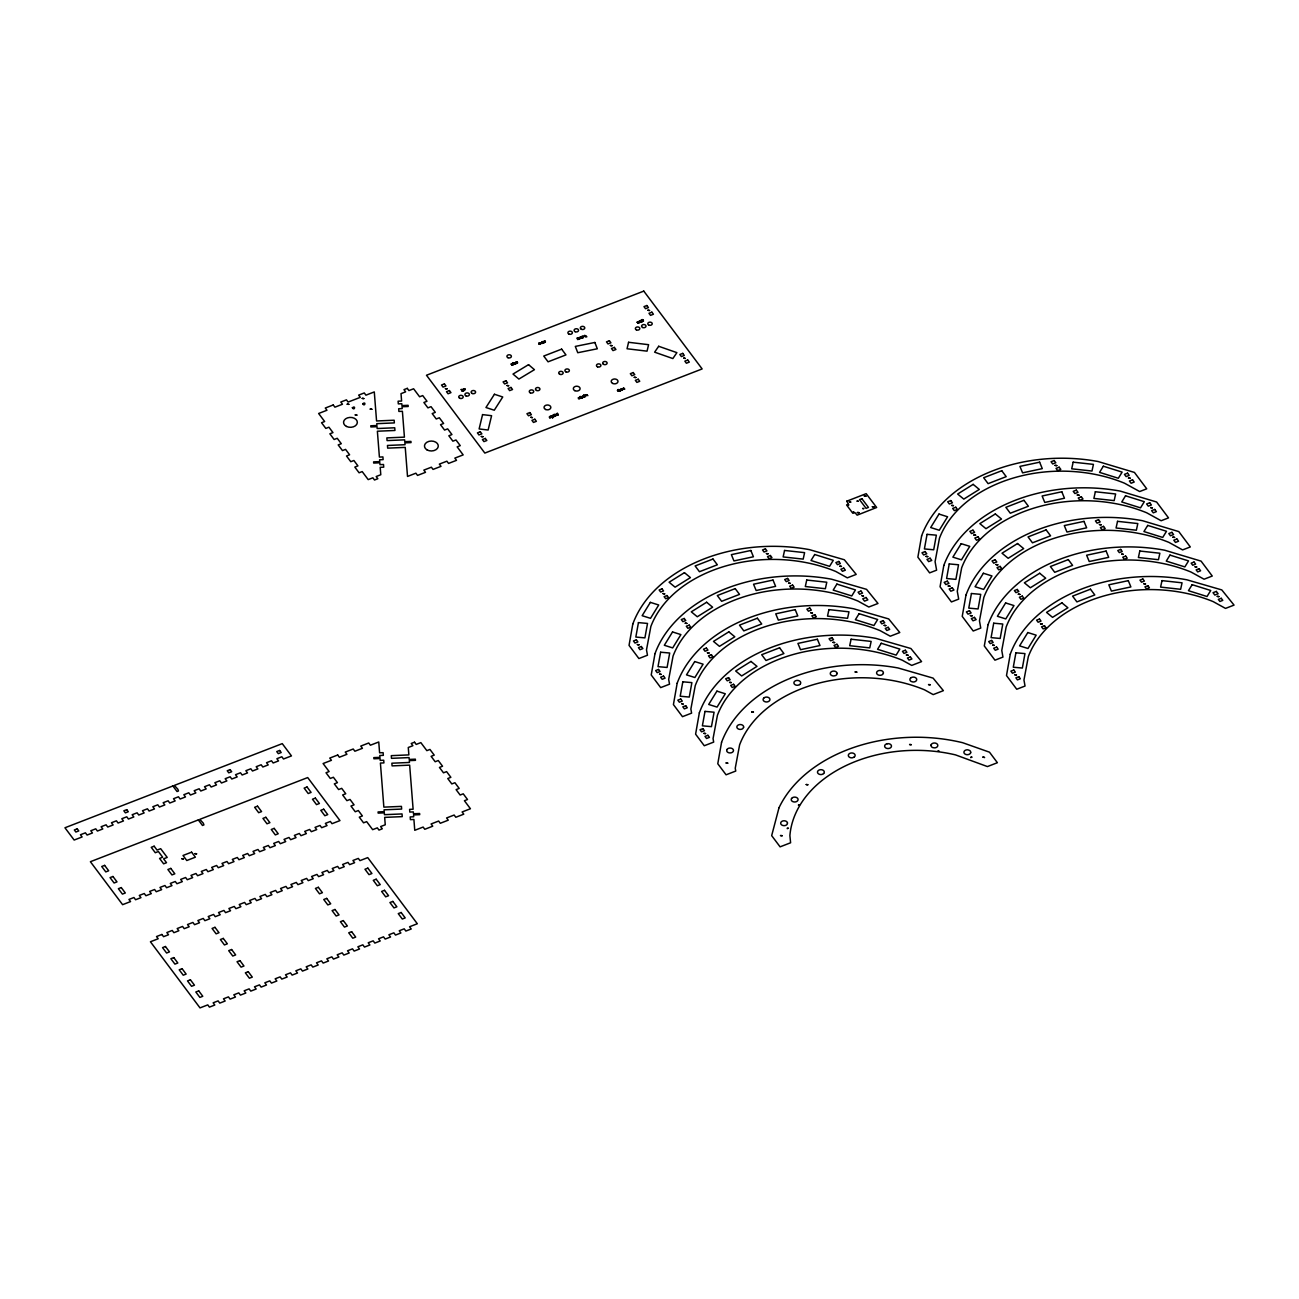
<?xml version="1.0" encoding="UTF-8"?>
<svg xmlns="http://www.w3.org/2000/svg" width="1299" height="1299" viewBox="0 0 1299 1299"><rect width="100%" height="100%" fill="white"/><g stroke="black" fill="none" stroke-linecap="round" stroke-linejoin="round"><path stroke-width="1.5" d="M517.505 362.324L515.817 362.194L516.661 363.33M543.372 341.621C544.46 344.121 544.151 340.825 542.268 341.962M462.996 390.82C461.535 387.703 465.578 391.551 463.84 389.603M539.182 344.105C541.797 344.073 538.354 344.154 539.036 343.05M549.721 416.524C549.526 419.122 551.896 416.963 549.282 416.93M578.672 338.99L578.299 337.805L579.484 339.071M583.056 337.253L581.562 336.62M620.954 389.668C620.89 387.735 623.341 390.69 621.377 390.057M637.111 322.347L638.67 322.363M641.024 321.454L641.527 320.203L641.186 321.21M586.19 394.636C583.641 396.357 589.6 394.328 586.287 394.928M582.131 396.78L581.01 396.747L581.416 397.689M583.348 397.429C580.621 393.743 585.443 397.51 583.933 397.267M514.566 363.411C515.979 364.694 515.102 360.732 515.541 363.866M557.953 414.413L557.011 413.796L557.32 415.209M584.647 335.808L585.54 336.717L584.729 335.272M462.704 390.236L463.84 390.609L463.402 389.343M620.273 389.797L620.678 390.187M582.228 397.543L581.335 396.617M584.03 396.666L582.796 396.439M554.722 416.135C551.003 412.027 554.413 419.642 554.494 415.323M582.537 397.591L582.261 396.893M542.219 342.124L543.339 342.985M539.117 343.586L538.874 343.797M578.445 338.487L578.299 337.886M581.92 336.457L582.813 336.814L581.806 336.782M545.239 341.475L544.557 342.351L545.45 341.686M580.166 338.065L581.643 338.097M552.627 416.833L552.254 415.777L552.838 417.011M462.412 389.554L462.98 390.561M511.286 364.175C513.625 361.918 512.748 367.179 511.368 363.85M640.748 320.95L642.534 321.389L641.527 320.203M544.135 341.085L545.028 341.718L544.671 340.955M580.88 337.691L580.897 338.276M620.987 390.496L619.737 390.853M579.922 338.601L579.614 338.601M583.283 337.48L582.78 336.392M578.201 397.932C581.351 399.459 577.032 397.267 579.581 397.786M622.692 389.408L621.133 389.018M637.923 322.899L638.913 322.184M517.619 362.941L516.547 363.476L516.223 362.08M516.71 363.347L516.629 362.665M619.25 390.285L619.461 389.57M643.557 320.902L642.193 319.505L643.184 320.821M543.063 342.709L543.891 342.465M583.056 337.172L581.968 337.61L583.283 337.399M558.197 414.641L557.303 413.098M585.216 395.026L585.654 396.536L585.248 395.399M552.14 417.677L551.344 415.956M581.01 396.666C578.883 395.399 581.53 399.524 582.228 397.462M580.182 338.032L580.182 337.61M551.344 416.037L552.903 417.547M641.073 320.723L641.462 321.714L641.17 320.285M579.841 337.302L580.312 338.357M550.857 416.118L552.319 417.515L553.309 416.93M543.648 342.351L542.998 341.523M585.557 335.629L586.839 336.798L585.703 336.668M642.307 320.496L642.307 321.584L642.518 320.788M579.711 397.819L579.971 398.501M581.806 336.863L582.666 336.587M578.542 397.867L579.078 397.526M585.833 336.197L585.053 336.344M551.539 416.167L551.929 415.94M551.913 417.06L552.53 416.281L552.481 417.726M463.207 390.626L463.223 389.31M620.613 390.512L619.591 389.83M556.573 413.926L556.849 415.014L557.011 413.715M463.97 390.609L463.954 389.749M513.008 364.792L513.121 363.363M513.657 364.564L512.764 362.794L513.901 364.418M578.12 339.494L577.113 337.837L577.633 339.559M581.871 337.172L581.546 337.22M637.208 322.022L638.572 321.876M558.083 414.884L557.157 414.917M638.523 322.753L637.712 322.98M579.516 398.744L578.493 398.825M553.39 415.339L553.553 416.216M552.513 416.882L552.822 416.183M554.283 416.183L553.569 415.128L553.374 416.037M511.595 364.662C513.787 365.847 511.433 361.934 511.92 364.678M641.966 321.649L641.641 320.512M582.293 397.9L582.374 396.942M584.209 397.023L584.323 396.536M540.514 344.073L539.946 344.397M641.008 320.366L640.894 321.324M639.433 321.178L640.975 322.055L639.806 320.853M623.975 388.628C622.692 387.816 623.13 390.967 623.179 388.125M639.222 321.048L639.628 322.574L639.254 321.551M552.724 417.109L552.692 416.037M542.673 341.946L543.469 341.588M554.511 416.329L554.332 415.664M512.878 364.792L512.715 364.029M582.748 337.789L582.926 336.555M462.704 389.473L462.834 390.755M542.073 343.537L541.764 342.01L541.748 343.374L540.222 342.692L541.748 343.293M539.199 343.748L540.14 343.309M539.605 344.154L539.247 342.936L540.14 343.391M514.566 363.493L513.787 362.827L514.94 363.947M582.894 337.74C582.131 334.087 585.118 337.545 583.868 336.409M514.063 362.811L512.845 363.476M578.461 338.422L578.688 337.724M461.242 389.391L462.233 391.259L461.242 389.473M463.662 389.148L465.172 389.83C465.432 387.605 463.662 391.6 464.896 388.677M643.054 319.895L642.713 319.733M637.419 322.249L638.296 321.908M640.975 321.973L639.855 321.243M583.673 395.123L585.216 396.715L583.949 394.945M554.121 414.332L555.647 415.924L554.3 414.495M618.048 389.538L619.574 391.194L618.308 389.505M555.566 414.3L556.719 415.501L554.965 414.495M617.334 390.414C620.013 391.34 617.447 391.665 617.691 390.366M623.845 387.979L624.754 389.197L623.975 388.547M549.493 417.515L550.857 416.833M622.367 389.424C619.477 391.259 623.406 387.199 622.481 390.122M619.526 390.674L620.435 390.626M799.258 804.682L798.382 805.104L799.486 804.99M937.943 751.066L938.82 750.643L938.187 751.374M787.892 828.405C789.678 828.145 786.528 827.625 787.291 828.713M971.408 757.366C973.389 757.073 969.98 756.619 970.824 757.674M549.721 416.606L550.581 416.622M543.696 342.968L542.544 342.027M516.369 362.096L517.197 362.048M557.027 414.008L557.823 415.144M580.231 337.107L581.156 337.22M542.673 341.621L543.079 342.433M516.547 361.836L516.726 362.453M542.852 342.222L542.803 343.293M517.197 362.567L517.018 361.901M539.426 342.968L540.514 343.374M550.062 416.524L549.656 417.32L550.614 416.963M516.726 363.2L516.823 362.064M550.224 417.693L549.656 417.758M512.585 363.671L511.757 364.499M641.56 321.421L642.144 320.756L642.144 321.665M545.044 340.988L545.369 342.335M540.254 343.05L540.384 344.251L540.108 342.968M544.378 342.14L544.184 342.66M638.978 322.412L638.54 323.061M587.895 395.675L586.417 394.847M639.887 322.396L638.929 321.665M638.832 322.038L638.832 322.899M620.906 389.229L620.938 390.09M581.708 336.473L581.497 338.26M580.653 337.919L580.523 337.237M579.663 337.902L579.646 338.99M579.533 338.276L578.851 337.61M552.968 416.459L553.147 417.499M516.547 362.421L516.547 363.476M511.741 363.574L511.725 364.857M511.449 363.736L511.465 364.613M931.058 744.976L931.01 745.61A3.394 2.436 -0.3 0 0 932.893 747.623L934.631 747.867A3.394 2.436 -0.3 0 0 937.456 746.503L937.732 745.902A3.394 2.436 -0.3 0 0 935.069 743.044A3.394 2.436 -0.3 0 0 931.058 744.976M787.486 823.046L787.145 824.28A3.394 2.436 -0.3 0 1 784.32 825.644L783.427 825.596A3.394 2.436 -0.3 0 1 780.699 823.063A3.394 2.436 -0.3 0 1 783.882 820.773L784.742 820.822A3.394 2.436 -0.3 0 1 787.486 823.046M352.37 407.74C354.465 411.474 356.04 404.801 352.37 407.74M362.697 403.729C364.792 407.48 366.383 400.806 362.697 403.729M837.076 673.385L837.011 674.019A3.394 2.436 -0.3 0 1 835.533 675.561L833.861 675.951A3.394 2.436 -0.3 0 1 830.434 674.278L830.288 673.661A3.394 2.436 -0.3 0 1 833.503 671.08A3.394 2.436 -0.3 0 1 837.076 673.385M556.427 414.137L556.427 414.137M347.206 404.216L348.83 404.33L347.206 404.216M857.389 512.537L858.996 512.667L857.389 512.537M551.149 417.304L551.149 417.385M632.792 624.056L629.041 645.392L638.897 658.544L647.47 655.232L646.496 649.857L650.864 626.475A126.003 90.329 -0.3 0 1 835.76 571.463L847.338 577.844L856.203 574.402L844.334 559.755L809.374 549.623A144.627 103.693 -0.3 0 0 632.792 624.056M654.988 653.657L651.221 674.977L660.688 687.609L669.537 684.183L668.676 679.442L673.061 656.06A126.003 90.329 -0.3 0 1 857.941 601.047L868.804 607.023L877.994 603.467L866.53 589.34L831.571 579.208A144.627 103.693 -0.3 0 0 654.988 653.657M677.169 683.242L673.418 704.578L682.478 716.675L691.604 713.135L690.873 709.027L695.241 685.645A126.003 90.329 -0.3 0 1 880.137 630.648L890.27 636.218L899.785 632.532L888.711 618.941L853.752 608.793A144.627 103.693 -0.3 0 0 677.169 683.242M699.349 712.826L695.598 734.162L704.285 745.74L713.687 742.102L713.054 738.628L717.438 715.246A126.003 90.329 -0.3 0 1 902.318 660.233L911.736 665.413L921.576 661.597L910.908 648.526L875.948 638.394A144.627 103.693 -0.3 0 0 699.349 712.826M721.546 742.411L717.779 763.747L726.076 774.805L735.754 771.054L735.25 768.212L739.618 744.83A126.003 90.329 -0.3 0 1 924.515 689.818L933.202 694.608L943.383 690.662L933.088 678.11L898.129 667.978A144.627 103.693 -0.3 0 0 721.546 742.411M921.608 535.886L917.873 557.19L929.613 572.875L936.611 570.164L935.085 561.671L939.453 538.257A126.117 90.41 -0.3 0 1 1124.528 483.212L1139.678 491.542L1146.725 488.814L1134.433 472.43L1098.061 461.518A144.514 103.595 -0.3 0 0 921.608 535.886M943.805 565.487L940.054 586.775L951.42 601.94L958.694 599.115L957.266 591.256L961.65 567.858A126.117 90.41 -0.3 0 1 1146.708 512.796L1161.144 520.737L1168.515 517.879L1156.613 502.015L1120.241 491.103A144.514 103.595 -0.3 0 0 943.805 565.487M965.985 595.072L962.234 616.376L973.211 631.005L980.761 628.067L979.462 620.841L983.83 597.443A126.117 90.41 -0.3 0 1 1168.905 542.381L1182.593 549.915L1190.306 546.944L1178.81 531.6L1142.438 520.688A144.514 103.595 -0.3 0 0 965.985 595.072M988.068 624.64L984.301 645.976L994.953 660.184L1002.958 657.083L1001.773 650.442L1006.14 627.06A126.003 90.329 -0.3 0 1 1191.021 572.047L1204.059 579.208L1212.259 576.042L1201.088 561.136L1164.651 550.208A144.627 103.693 -0.3 0 0 988.068 624.64M1010.249 654.225L1006.498 675.561L1016.744 689.249L1025.041 686.034L1023.953 680.027L1028.321 656.644A126.003 90.329 -0.3 0 1 1213.217 601.632L1225.509 608.403L1234.05 605.107L1221.791 589.925L1186.831 579.792A144.627 103.693 -0.3 0 0 1010.249 654.225M638.442 622.611L635.828 637.062L644.905 637.874L647.519 623.439L638.442 622.611M660.623 652.212L658.008 666.647L667.085 667.459L669.699 653.024L660.623 652.212M682.819 681.796L680.205 696.232L689.282 697.06L691.88 682.625L682.819 681.796M705 711.381L702.386 725.832L711.462 726.644L714.077 712.209L705 711.381M927.048 534.344L924.401 548.941L933.705 549.786L936.352 535.172L927.048 534.344M949.228 563.928L946.598 578.526L955.902 579.37L958.532 564.773L949.228 563.928M971.425 593.513L968.778 608.127L978.082 608.955L980.729 594.357L971.425 593.513M993.703 623.195L991.088 637.63L1000.165 638.458L1002.779 624.023L993.703 623.195M1015.899 652.796L1013.285 667.231L1022.362 668.043L1024.96 653.608L1015.899 652.796M634.253 377.327L635.861 377.489L634.253 377.327M507.032 385.543L508.64 385.706L507.032 385.543M481.344 436.529L482.952 436.708L481.344 436.529M784.547 550.451L783.135 556.93L803.188 559.122L804.601 552.643L784.547 550.451M806.728 580.036L805.315 586.515L825.368 588.723L826.781 582.228L806.728 580.036M828.924 609.621L827.512 616.116L847.565 618.308L848.978 611.813L828.924 609.621M851.105 639.222L849.692 645.7L869.745 647.892L871.158 641.414L851.105 639.222M1073.153 462.168L1071.707 468.809L1091.988 471.034L1093.433 464.376L1073.153 462.168M1095.333 491.753L1093.888 498.41L1114.169 500.618L1115.63 493.977L1095.333 491.753M1117.53 521.337L1116.068 527.995L1136.365 530.219L1137.81 523.562L1117.53 521.337M1139.808 551.02L1138.395 557.515L1158.448 559.707L1159.861 553.228L1139.808 551.02M1162.004 580.621L1160.592 587.099L1180.645 589.291L1182.058 582.813L1162.004 580.621M181.844 858.72L183.451 858.899L181.844 858.72M194.964 853.638L196.571 853.816L194.964 853.638M355.26 414.917L356.868 415.095L355.26 414.917M362.21 398.387L363.817 398.566L362.21 398.387M370.247 409.104L371.855 409.282L370.247 409.104M445.443 388.661L447.051 388.839L445.443 388.661M530.885 417.336L532.444 417.677L530.966 417.206M610.416 345.502L612.008 345.68L610.416 345.502M683.794 358.134L685.352 358.475L683.875 358.004M637.387 644.613L638.994 644.791L637.387 644.613M663.058 593.627L664.666 593.805L663.058 593.627M659.567 674.197L661.175 674.392L659.567 674.197M685.239 623.211L686.846 623.39L685.239 623.211M681.764 703.798L683.323 704.123L681.845 703.652M707.435 652.796L709.043 652.991L707.435 652.796M703.944 733.383L705.552 733.562L703.944 733.383M729.616 682.397L731.223 682.576L729.616 682.397M766.442 553.601L768.05 553.78L766.442 553.601M726.125 762.968L727.732 763.163L726.125 762.968M751.812 711.982L753.42 712.161L751.812 711.982M788.623 583.186L790.23 583.365L788.623 583.186M810.82 612.771L812.427 612.966L810.82 612.771M846.688 501.219L848.344 503.752L846.607 504.986L852.81 513.235L855.115 512.764L857.129 515.167L876.646 507.487L866.173 493.669L846.688 501.219M847.646 504.759L848.685 504.873L847.646 504.759M849.351 501.787L850.926 502.128L849.432 501.641M839.836 566.218L841.427 566.413L839.836 566.218M853.199 512.163L854.206 512.374L853.346 512.001M780.537 835.549L782.144 835.728L780.537 835.549M857.129 501.089L858.168 501.203L857.129 501.089M864.338 495.974L865.946 496.169L864.338 495.974M862.682 508.494L863.705 508.607L862.682 508.494M833 642.372L834.607 642.55L833 642.372M806.224 784.547L807.832 784.742L806.224 784.547M872.376 506.707L873.983 506.886L872.376 506.707M862.016 595.819L863.591 596.144L862.098 595.673M855.18 671.956L856.788 672.135L855.18 671.956M884.197 625.404L885.804 625.582L884.197 625.404M926.041 556.41L927.762 556.605L926.041 556.41M906.393 654.988L908.001 655.183L906.393 654.988M951.712 505.425L953.434 505.62L951.712 505.425M909.609 744.522L911.2 744.7L909.609 744.522M948.221 585.995L949.942 586.206L948.221 585.995M928.574 684.589L930.181 684.768L928.574 684.589M973.893 535.009L975.614 535.204L973.893 535.009M970.402 615.596L972.123 615.791L970.402 615.596M996.089 564.61L997.811 564.805L996.089 564.61M992.647 645.197L994.255 645.376L992.647 645.197M1018.319 594.211L1019.926 594.39L1018.319 594.211M982.921 757.138L984.61 757.512L983.018 756.992M1055.097 465.399L1056.818 465.594L1055.097 465.399M1014.844 674.782L1016.451 674.96L1014.844 674.782M1040.515 623.796L1042.123 623.975L1040.515 623.796M1077.277 494.984L1078.998 495.179L1077.277 494.984M1099.457 524.569L1101.179 524.78L1099.457 524.569M1128.474 478.032L1130.195 478.227L1128.474 478.032M1121.703 554.17L1123.31 554.364L1121.703 554.17M1150.67 507.617L1152.392 507.812L1150.67 507.617M1143.899 583.771L1145.507 583.949L1143.899 583.771M1172.851 537.201L1174.572 537.396L1172.851 537.201M1195.096 566.802L1196.704 566.997L1195.096 566.802M1217.277 596.403L1218.884 596.582L1217.277 596.403M628.57 342.287L627.044 348.765L647.048 351.152L648.591 344.69L628.57 342.287M482.578 414.56L479.12 428.946L488.132 430.034L491.59 415.696L482.562 414.608M779.01 807.734L771.671 835.63L780.098 846.851L790.604 842.775L789.889 835.582A126.003 90.329 -0.3 0 1 955.496 754.881L987.435 766.572L997.388 762.708L989.497 752.186L962.64 742.703A144.627 103.693 -0.3 0 0 779.01 807.734M647.925 310.234L649.516 310.493L647.925 310.234M726.904 749.62L726.726 750.887A3.394 2.436 -0.3 0 0 728.869 752.771L729.729 752.917A3.394 2.436 -0.3 0 0 733.464 750.725A3.394 2.436 -0.3 0 0 730.428 748.062L729.535 748.078A3.394 2.436 -0.3 0 0 726.904 749.62M743.613 727.278L742.947 728.447A3.394 2.436 -0.3 0 1 739.813 729.389L738.952 729.226A3.394 2.436 -0.3 0 1 737.101 726.06A3.394 2.436 -0.3 0 1 741.534 724.712L742.314 725.037A3.394 2.436 -0.3 0 1 743.613 727.278M883.369 673.158L883.141 673.775A3.394 2.436 -0.3 0 1 879.569 675.285A3.394 2.436 -0.3 0 1 876.63 673.191L876.63 672.557A3.394 2.436 -0.3 0 1 879.553 670.446L881.29 670.593A3.394 2.436 -0.3 0 1 883.369 673.158M791.594 798.479L791.302 799.08A3.394 2.436 -0.3 0 0 793.137 801.743L793.981 801.938A3.394 2.436 -0.3 0 0 797.7 800.622A3.394 2.436 -0.3 0 0 796.888 797.7L796.141 797.359A3.394 2.436 -0.3 0 0 792.081 797.943L791.594 798.479M970.645 752.787L970.337 753.388A3.394 2.436 -0.3 0 1 965.742 754.427A3.394 2.436 -0.3 0 1 964.313 751.131L964.816 750.611A3.394 2.436 -0.3 0 1 968.064 749.88L969.622 750.465A3.394 2.436 -0.3 0 1 970.645 752.787M814.7 554.511L811.014 560.519L829.574 566.348L833.276 560.324L814.7 554.511M836.881 584.095L833.195 590.103L851.771 595.932L855.456 589.925L836.881 584.095M859.077 613.68L855.375 619.704L873.951 625.517L877.653 619.509L859.077 613.68M881.258 643.281L877.572 649.289L896.148 655.118L899.834 649.094L881.258 643.281M1103.338 466.211L1099.555 472.381L1118.342 478.259L1122.125 472.105L1103.338 466.211M1125.535 495.796L1121.751 501.966L1140.538 507.86L1144.322 501.69L1125.535 495.796M1147.715 525.397L1143.932 531.551L1162.719 537.445L1166.502 531.275L1147.715 525.397M1169.961 555.095L1166.275 561.103L1184.85 566.916L1188.536 560.908L1169.961 555.095M1192.157 584.68L1188.455 590.688L1207.031 596.517L1210.733 590.493L1192.157 584.68M650.361 602.363L642.144 615.694L650.507 618.324L658.723 604.993L650.361 602.363M672.541 631.947L664.325 645.278L672.687 647.909L680.903 634.594L672.541 631.947M694.721 661.548L686.505 674.863L694.884 677.51L703.1 664.179L694.721 661.548M716.918 691.133L708.702 704.464L717.064 707.094L725.28 693.763L716.918 691.133M938.998 514.063L930.685 527.54L939.274 530.252L947.588 516.775L938.998 514.063M961.195 543.664L952.881 557.141L961.455 559.837L969.768 546.359L961.195 543.664M983.375 573.249L975.062 586.726L983.652 589.421L991.965 575.944L983.375 573.249M1005.621 602.947L997.405 616.278L1005.767 618.909L1013.983 605.578L1005.621 602.947M1027.818 632.532L1019.585 645.863L1027.964 648.493L1036.18 635.179L1027.818 632.532M494.432 394.263L485.956 407.513L494.269 410.224L502.745 396.991L494.432 394.263M658.674 346.281L654.631 352.175L672.85 358.556L676.893 352.646L658.674 346.281M910.599 678.078L910.177 678.614A3.394 2.436 -0.3 0 0 911.249 681.488L912.872 681.959A3.394 2.436 -0.3 0 0 916.006 681.017L916.444 680.465A3.394 2.436 -0.3 0 0 914.999 677.412A3.394 2.436 -0.3 0 0 910.599 678.078M764.234 697.725L763.65 698.212A3.394 2.436 -0.3 0 0 764.007 701.184L764.689 701.59A3.394 2.436 -0.3 0 0 769.122 701.087A3.394 2.436 -0.3 0 0 769.04 697.872L768.359 697.466A3.394 2.436 -0.3 0 0 764.949 697.368L764.234 697.725M823.631 773.554L822.251 774.35A3.394 2.436 -0.3 0 1 819.653 774.383L818.873 774.074A3.394 2.436 -0.3 0 1 818.159 770.664A3.394 2.436 -0.3 0 1 822.917 770.145L823.55 770.583A3.394 2.436 -0.3 0 1 823.631 773.554M684.443 572.664L669.099 582.228L675.09 587.18L690.435 577.6L684.443 572.664M706.624 602.249L691.295 611.829L697.287 616.765L712.615 607.201L706.624 602.249M728.82 631.85L713.476 641.414L719.467 646.35L734.812 636.786L728.82 631.85M973.162 484.365L957.639 494.042L963.793 499.108L979.3 489.431L973.162 484.365M751.001 661.435L735.672 670.998L741.664 675.951L756.992 666.371L751.001 661.435M995.343 513.949L979.836 523.627L985.973 528.693L1001.497 519.015L995.343 513.949M1017.539 543.534L1002.016 553.212L1008.17 558.294L1023.677 548.6L1017.539 543.534M1039.703 573.249L1024.375 582.813L1030.367 587.765L1045.695 578.185L1039.703 573.249M1061.9 602.833L1046.556 612.397L1052.547 617.35L1067.892 607.786L1061.9 602.833M528.547 364.662L513.008 374.063L518.886 379.064L534.441 369.679L528.547 364.662M799.697 684.557L798.171 685.19A3.394 2.436 -0.3 0 1 794.891 684.557L794.355 684.053A3.394 2.436 -0.3 0 1 795.621 680.725A3.394 2.436 -0.3 0 1 800.265 681.618L800.59 682.186A3.394 2.436 -0.3 0 1 799.697 684.557M853.979 757.22L852.404 757.788A3.394 2.436 -0.3 0 1 849.173 757.025L848.685 756.505A3.394 2.436 -0.3 0 1 850.196 753.225A3.394 2.436 -0.3 0 1 854.758 754.297L855.051 754.898A3.394 2.436 -0.3 0 1 853.979 757.22M333.242 404.963L325.286 408.032L326.958 410.257L318.628 413.488L324.653 421.509L321.551 422.711L325.822 428.41L328.923 427.209L332.966 432.599L329.865 433.801L334.135 439.5L337.237 438.299L341.296 443.706L338.195 444.908L342.465 450.591L345.566 449.389L349.61 454.796L346.508 455.998L350.779 461.697L353.88 460.496L357.923 465.886L354.822 467.088L359.092 472.787L362.194 471.586L368.202 479.607L372.862 477.805L374.518 480.013L377.83 478.73L376.174 476.522L380.786 474.736L380.201 467.331L383.725 467.169L383.514 464.49L379.99 464.636L379.844 462.785L373.69 463.061L373.609 461.876L379.763 461.616L379.617 459.765L383.124 459.619L382.913 456.923L379.405 457.086L377.376 431.219L394.945 430.472L394.734 427.777L377.165 428.54L377.019 426.689L370.865 426.949L370.783 425.78L376.921 425.504L376.775 423.669L394.344 422.906L394.149 420.227L376.564 420.973L374.291 391.925L365.928 395.172L364.272 392.947L358.638 395.123L360.294 397.348L348.1 402.073L346.427 399.848L340.793 402.041L342.465 404.249L334.915 407.172L333.242 404.963M643.784 291.106L426.478 375.249L484.836 453.075L702.142 368.932L643.784 291.106M407.285 388.352L403.973 389.635L405.629 391.843L401.018 393.646L401.602 401.05L398.095 401.196L398.306 403.875L401.813 403.729L401.959 405.58L408.113 405.32L408.195 406.49L402.057 406.749L402.187 408.6L398.679 408.747L398.89 411.442L402.398 411.28L404.427 437.146L386.858 437.893L387.07 440.588L404.638 439.841L404.785 441.676L410.939 441.416L411.036 442.602L404.882 442.862L405.028 444.713L387.459 445.46L387.67 448.139L405.239 447.392L407.513 476.441L415.875 473.193L417.547 475.418L425.504 472.333L423.831 470.124L431.382 467.202L433.054 469.41L441.011 466.341L439.338 464.116L446.888 461.194L448.561 463.418L456.517 460.333L454.845 458.109L463.175 454.894L457.151 446.856L460.252 445.654L455.981 439.971L452.88 441.173L448.837 435.766L451.938 434.564L447.668 428.865L444.567 430.066L440.523 424.676L443.625 423.474L439.338 417.775L436.237 418.976L432.194 413.569L435.295 412.368L431.024 406.668L427.923 407.87L423.88 402.479L426.981 401.277L422.711 395.578L419.609 396.78L413.602 388.774L408.941 390.577L407.285 388.352M444.404 383.903L441.514 385.024L443.073 387.102L445.963 385.982L444.404 383.903M646.87 305.509L643.979 306.629L645.538 308.707L648.428 307.587L646.87 305.509M449.405 390.561L446.499 391.681L448.058 393.759L450.948 392.639L449.405 390.561M651.871 312.166L648.98 313.286L650.523 315.365L653.429 314.244L651.871 312.166M561.639 349.139L543.745 356.056L548.081 361.82L565.958 354.903L561.639 349.139M505.993 380.769L503.086 381.89L504.645 383.968L507.536 382.848L505.993 380.769M609.377 340.744L606.471 341.864L608.029 343.943L610.92 342.822L609.377 340.744M510.978 387.427L508.088 388.547L509.646 390.626L512.537 389.505L510.978 387.427M614.362 347.401L611.472 348.522L613.014 350.6L615.921 349.48L614.362 347.401M480.305 431.771L477.415 432.892L478.958 434.954L481.864 433.834L480.305 431.771M529.846 412.579L526.939 413.699L528.498 415.777L531.388 414.657L529.846 412.579M633.214 372.553L630.324 373.674L631.882 375.752L634.773 374.632L633.214 372.553M682.754 353.377L679.848 354.497L681.407 356.575L684.297 355.455L682.754 353.377M579.63 396.617L580.897 398.387L579.63 396.698M485.29 438.429L482.4 439.549L483.959 441.611L486.849 440.491L485.29 438.429M534.831 419.236L531.941 420.356L533.483 422.435L536.39 421.314L534.831 419.236M638.215 379.227L635.341 380.347L636.883 382.393L639.741 381.289L638.215 379.227M687.739 360.034L684.849 361.154L686.392 363.233L689.298 362.112L687.739 360.034M861.903 498.686L859.516 499.612L866.06 508.347L868.446 507.422L861.903 498.686M713.005 559.025L695.127 565.942L699.447 571.722L717.34 564.789L713.005 559.025M662.019 588.869L659.129 589.99L660.671 592.052L663.578 590.931L662.019 588.869M765.403 548.844L762.513 549.964L764.056 552.026L766.946 550.906L765.403 548.844M172.881 785.976L64.95 827.772L74.157 840.047L82.113 836.962L80.457 834.754L85.409 832.821L87.082 835.046L92.456 832.968L90.8 830.743L95.753 828.827L97.425 831.035L102.8 828.957L101.127 826.732L106.096 824.816L107.752 827.041L113.127 824.962L111.47 822.738L116.423 820.822L118.095 823.03L123.47 820.952L121.814 818.727L126.766 816.811L128.439 819.036L133.813 816.957L132.141 814.733L137.109 812.817L138.766 815.025L144.14 812.947L142.484 810.722L147.453 808.806L149.109 811.031L154.484 808.952L152.827 806.728L157.78 804.812L159.452 807.02L164.827 804.942L163.154 802.717L168.123 800.801L169.779 803.026L175.154 800.931L173.498 798.723L178.466 796.79L180.123 799.015L185.497 796.937L183.841 794.712L188.793 792.796L190.466 795.02L195.84 792.926L194.168 790.718L199.137 788.785L200.793 791.01L206.184 788.931L204.511 786.707L209.48 784.791L211.136 787.015L216.511 784.921L214.855 782.712L219.807 780.78L221.48 783.005L226.854 780.926L225.182 778.702L230.15 776.786L231.807 779.01L237.197 776.916L235.525 774.707L240.494 772.775L242.15 775L247.524 772.921L245.868 770.697L250.821 768.781L252.493 771.005L257.868 768.911L256.195 766.702L261.164 764.77L262.836 766.995L268.211 764.916L266.539 762.692L271.507 760.776L273.163 762.984L278.538 760.905L276.882 758.697L281.834 756.765L283.507 758.989L291.463 755.904L282.256 743.629L174.326 785.424L177.849 789.224L178.483 790.961L177.037 791.529L172.881 785.976M667.004 595.527L664.114 596.647L665.673 598.709L668.563 597.589L667.004 595.527M770.388 555.501L767.498 556.622L769.057 558.684L771.947 557.563L770.388 555.501M1001.756 470.725L983.668 477.723L988.117 483.65L1006.205 476.636L1001.756 470.725M77.226 828.843L74.335 829.964L75.878 832.026L78.784 830.905L77.226 828.843M126.75 809.667L123.843 810.787L125.402 812.849L128.292 811.729L126.75 809.667M230.118 769.641L227.228 770.762L228.786 772.824L231.677 771.703L230.118 769.641M279.642 750.465L276.752 751.585L278.311 753.647L281.201 752.527L279.642 750.465M950.771 500.57L947.669 501.771L949.342 503.98L952.443 502.778L950.771 500.57M1054.155 460.528L1051.053 461.73L1052.71 463.954L1055.811 462.753L1054.155 460.528M735.202 588.609L717.308 595.543L721.643 601.307L739.521 594.39L735.202 588.609M955.772 507.227L952.67 508.429L954.327 510.637L957.428 509.435L955.772 507.227M1059.14 467.202L1056.038 468.387L1057.711 470.611L1060.812 469.41L1059.14 467.202M684.2 618.454L681.309 619.574L682.868 621.653L685.758 620.532L684.2 618.454M787.584 578.428L784.693 579.549L786.252 581.627L789.143 580.507L787.584 578.428M337.708 755.011L329.751 758.096L331.424 760.305L323.094 763.536L329.118 771.557L326.017 772.759L330.287 778.458L333.388 777.257L337.431 782.664L334.33 783.865L338.601 789.548L341.702 788.347L345.745 793.754L342.644 794.956L346.914 800.655L350.016 799.453L354.075 804.844L350.974 806.046L355.244 811.745L358.345 810.544L362.389 815.951L359.287 817.152L363.558 822.835L366.659 821.634L372.667 829.655L377.327 827.853L378.983 830.077L382.296 828.794L380.623 826.57L385.251 824.784L384.666 817.38L402.235 816.633L402.024 813.937L384.455 814.684L384.309 812.849L378.155 813.109L378.074 811.94L384.212 811.664L384.066 809.829L401.651 809.066L401.44 806.387L383.855 807.134L380.412 763.049L383.919 762.903L383.708 760.224L380.201 760.37L380.055 758.519L373.901 758.778L373.803 757.609L379.957 757.349L379.811 755.498L383.335 755.352L383.124 752.657L379.6 752.803L378.756 741.989L370.394 745.22L368.721 742.996L360.765 746.081L362.437 748.305L354.887 751.228L353.214 749.003L345.258 752.089L346.93 754.313L339.38 757.236L337.708 755.011M636.348 639.855L633.457 640.975L635 643.054L637.89 641.917L636.348 639.855M838.797 561.46L835.89 562.581L837.449 564.659L840.339 563.539L838.797 561.46M689.201 625.111L686.31 626.232L687.853 628.31L690.743 627.19L689.201 625.111M792.585 585.086L789.678 586.206L791.237 588.285L794.127 587.164L792.585 585.086M641.333 646.512L638.442 647.633L640.001 649.711L642.891 648.591L641.333 646.512M843.782 568.118L840.891 569.238L842.434 571.316L845.34 570.196L843.782 568.118M198.325 819.913L90.394 861.708L122.609 904.672L130.566 901.587L128.958 899.444L133.927 897.512L135.583 899.736L140.958 897.658L139.302 895.433L144.254 893.517L145.926 895.725L151.301 893.647L149.645 891.439L154.597 889.506L156.27 891.731L161.644 889.653L159.972 887.428L164.941 885.512L166.597 887.72L171.971 885.642L170.315 883.417L175.268 881.501L176.94 883.726L182.315 881.648L180.658 879.423L185.611 877.507L187.283 879.715L192.658 877.637L190.985 875.412L195.954 873.496L197.61 875.721L202.985 873.642L201.329 871.418L206.297 869.502L207.954 871.71L213.328 869.632L211.672 867.407L216.624 865.491L218.297 867.716L223.672 865.637L221.999 863.413L226.968 861.497L228.624 863.705L233.999 861.627L232.342 859.402L237.311 857.486L238.967 859.711L244.342 857.632L242.686 855.408L247.638 853.492L249.311 855.7L254.685 853.622L253.013 851.397L257.981 849.481L259.638 851.706L265.012 849.611L263.356 847.403L268.325 845.47L269.981 847.695L275.356 845.617L273.699 843.392L278.652 841.476L280.324 843.701L285.699 841.606L284.026 839.398L288.995 837.465L290.651 839.69L296.042 837.611L294.37 835.387L299.338 833.471L300.995 835.695L306.369 833.601L304.713 831.392L309.665 829.46L311.338 831.685L316.712 829.606L315.04 827.382L320.009 825.466L321.681 827.69L327.056 825.596L325.383 823.387L330.352 821.455L332.008 823.68L339.965 820.595L307.701 777.565L199.77 819.36L203.293 823.16L203.927 824.897L202.482 825.466L198.325 819.913M1023.953 500.31L1005.864 507.324L1010.297 513.235L1028.386 506.237L1023.953 500.31M414.527 742.2L411.231 743.483L412.887 745.707L408.276 747.493L408.86 754.898L391.291 755.661L391.486 758.34L409.071 757.593L409.201 759.428L415.355 759.168L415.453 760.353L409.299 760.613L409.445 762.464L391.876 763.211L392.087 765.89L409.656 765.143L413.114 809.228L409.591 809.374L409.802 812.07L413.326 811.907L413.472 813.759L419.609 813.499L419.707 814.668L413.553 814.928L413.699 816.779L410.192 816.925L410.403 819.62L413.91 819.474L414.754 830.305L423.133 827.057L424.789 829.282L432.746 826.196L431.089 823.972L438.64 821.049L440.296 823.274L448.252 820.189L446.596 817.964L454.147 815.041L455.803 817.266L463.759 814.181L462.103 811.972L470.433 808.741L464.409 800.72L467.51 799.518L463.24 793.819L460.138 795.02L456.095 789.63L459.197 788.428L454.91 782.729L451.808 783.93L447.765 778.523L450.867 777.322L446.596 771.622L443.495 772.824L439.452 767.433L442.553 766.231L438.283 760.532L435.181 761.734L431.122 756.327L434.223 755.125L429.953 749.442L426.851 750.643L420.844 742.622L416.2 744.424L414.527 742.2M104.618 865.378L101.728 866.498L105.787 871.905L108.678 870.785L104.618 865.378M154.143 846.201L151.252 847.321L155.295 852.729L158.397 851.527L162.667 857.226L159.566 858.428L163.625 863.819L166.516 862.698L163.609 858.818L167.214 857.421L160.67 848.685L157.049 850.098L154.143 846.201M257.527 806.176L254.636 807.296L258.68 812.703L261.57 811.583L257.527 806.176M307.051 786.999L304.145 788.12L308.204 793.527L311.094 792.406L307.051 786.999M972.967 530.154L969.866 531.356L971.522 533.58L974.623 532.379L972.967 530.154M1076.335 490.129L1073.234 491.331L1074.906 493.539L1078.008 492.353L1076.335 490.129M925.099 551.555L921.998 552.757L923.654 554.965L926.755 553.764L925.099 551.555M1127.548 473.161L1124.447 474.362L1126.103 476.587L1129.204 475.385L1127.548 473.161M757.382 618.21L739.504 625.128L743.824 630.892L761.717 623.975L757.382 618.21M977.952 536.812L974.851 538.013L976.507 540.238L979.608 539.036L977.952 536.812M1081.336 496.786L1078.235 497.988L1079.891 500.196L1082.993 499.011L1081.336 496.786M930.084 558.213L926.983 559.414L928.655 561.623L931.756 560.437L930.084 558.213M1132.533 479.818L1129.432 481.02L1131.104 483.244L1134.206 482.043L1132.533 479.818M112.948 876.484L110.058 877.604L114.101 882.995L116.991 881.875L112.948 876.484M265.84 817.282L262.95 818.402L266.993 823.793L269.9 822.673L265.84 817.282M315.365 798.106L312.474 799.226L316.518 804.617L319.408 803.496L315.365 798.106M706.396 648.039L703.506 649.175L705.048 651.237L707.939 650.117L706.396 648.039M809.78 608.013L806.874 609.134L808.433 611.212L811.323 610.092L809.78 608.013M658.528 669.44L655.638 670.56L657.197 672.638L660.087 671.518L658.528 669.44M860.977 591.061L858.087 592.182L859.629 594.244L862.536 593.123L860.977 591.061M191.586 852.176L183.013 855.489L186.78 860.523L195.37 857.194L191.586 852.176M711.381 654.712L708.491 655.833L710.05 657.895L712.94 656.774L711.381 654.712M814.765 614.671L811.875 615.791L813.418 617.869L816.324 616.749L814.765 614.671M866.06 597.491L862.763 598.774L864.533 601.128L867.846 599.862L866.06 597.491M663.529 676.097L660.623 677.217L662.181 679.296L665.072 678.175L663.529 676.097M121.262 887.574L118.371 888.695L122.415 894.102L125.321 892.981L121.262 887.574M170.786 868.398L167.896 869.518L171.939 874.925L174.829 873.805L170.786 868.398M274.17 828.372L271.28 829.493L275.323 834.9L278.213 833.763L274.17 828.372M323.695 809.196L320.788 810.316L324.847 815.723L327.738 814.603L323.695 809.196M1046.133 529.895L1028.045 536.909L1032.478 542.82L1050.582 535.821L1046.133 529.895M995.148 559.739L992.046 560.941L993.703 563.165L996.804 561.964L995.148 559.739M1098.532 519.714L1095.43 520.915L1097.087 523.14L1100.188 521.938L1098.532 519.714M947.28 581.14L944.178 582.342L945.851 584.566L948.952 583.365L947.28 581.14M1149.729 502.762L1146.627 503.963L1148.3 506.172L1151.401 504.97L1149.729 502.762M779.579 647.795L761.685 654.712L766.004 660.493L783.898 653.559L779.579 647.795M1000.133 566.396L997.031 567.598L998.704 569.823L1001.805 568.621L1000.133 566.396M1103.517 526.371L1100.415 527.573L1102.088 529.797L1105.189 528.596L1103.517 526.371M952.281 587.798L949.179 588.999L950.836 591.224L953.937 590.022L952.281 587.798M1154.73 509.419L1151.628 510.621L1153.285 512.829L1156.386 511.627L1154.73 509.419M728.577 677.64L725.686 678.76L727.245 680.822L730.135 679.702L728.577 677.64M831.961 637.614L829.071 638.735L830.613 640.797L833.52 639.676L831.961 637.614M680.725 699.041L677.818 700.161L679.377 702.223L682.267 701.103L680.725 699.041M883.158 620.646L880.267 621.766L881.826 623.845L884.716 622.724L883.158 620.646M733.578 684.297L730.671 685.417L732.23 687.48L735.12 686.359L733.578 684.297M836.946 644.272L834.055 645.392L835.614 647.454L838.505 646.334L836.946 644.272M685.71 705.698L682.819 706.818L684.362 708.881L687.268 707.76L685.71 705.698M888.159 627.303L885.269 628.424L886.811 630.502L889.701 629.382L888.159 627.303M1068.281 559.609L1050.388 566.526L1054.723 572.307L1072.601 565.374L1068.281 559.609M1017.279 589.454L1014.389 590.574L1015.948 592.636L1018.838 591.516L1017.279 589.454M1120.664 549.412L1117.773 550.549L1119.332 552.611L1122.222 551.49L1120.664 549.412M969.476 610.725L966.375 611.926L968.031 614.151L971.132 612.949L969.476 610.725M1171.925 532.346L1168.824 533.548L1170.48 535.773L1173.582 534.571L1171.925 532.346M1022.281 596.111L1019.39 597.231L1020.933 599.294L1023.823 598.173L1022.281 596.111M1125.665 556.086L1122.758 557.206L1124.317 559.268L1127.207 558.148L1125.665 556.086M974.461 617.382L971.36 618.584L973.032 620.808L976.134 619.607L974.461 617.382M1176.91 539.004L1173.809 540.205L1175.465 542.43L1178.566 541.228L1176.91 539.004M161.888 934.468L156.513 936.547L158.186 938.755L150.424 941.759L200.014 1007.894L207.775 1004.89L209.431 1007.115L214.806 1005.036L213.15 1002.812L218.102 1000.896L219.775 1003.104L225.149 1001.026L223.477 998.817L228.445 996.885L230.102 999.11L235.476 997.031L233.82 994.807L238.789 992.891L240.445 995.099L245.82 993.021L244.163 990.812L249.116 988.88L250.788 991.105L256.163 989.026L254.49 986.802L259.459 984.886L261.115 987.094L266.49 985.015L264.834 982.791L269.802 980.875L271.459 983.099L276.833 981.021L275.177 978.796L280.129 976.88L281.802 979.089L287.176 977.01L285.504 974.786L290.473 972.87L292.129 975.094L297.52 973.016L295.847 970.791L300.816 968.875L302.472 971.084L307.847 969.005L306.191 966.781L311.143 964.865L312.815 967.089L318.19 965.011L316.518 962.786L321.486 960.87L323.159 963.079L328.533 961L326.861 958.776L331.83 956.86L333.486 959.084L338.86 956.99L337.204 954.781L342.157 952.849L343.829 955.074L349.204 952.995L347.531 950.771L352.5 948.855L354.172 951.079L359.547 948.984L357.875 946.776L362.843 944.844L364.499 947.068L369.874 944.99L368.218 942.765L373.17 940.849L374.843 943.074L380.217 940.979L378.561 938.771L383.514 936.839L385.186 939.063L390.561 936.985L388.888 934.76L393.857 932.844L395.513 935.069L400.888 932.974L399.231 930.766L404.2 928.834L405.856 931.058L411.231 928.98L409.575 926.755L417.32 923.751L367.731 857.616L359.985 860.62L358.313 858.412L352.938 860.49L354.611 862.698L349.642 864.631L347.97 862.406L342.595 864.485L344.267 866.709L339.299 868.625L337.643 866.417L332.268 868.495L333.924 870.703L328.972 872.636L327.299 870.411L321.925 872.49L323.597 874.714L318.628 876.63L316.956 874.422L311.581 876.5L313.254 878.725L308.285 880.641L306.629 878.416L301.254 880.495L302.911 882.719L297.958 884.635L296.286 882.427L290.911 884.505L292.567 886.73L287.615 888.646L285.942 886.421L280.568 888.5L282.24 890.724L277.272 892.64L275.615 890.432L270.241 892.51L271.897 894.735L266.945 896.651L265.272 894.426L259.897 896.505L261.554 898.729L256.601 900.645L254.929 898.437L249.554 900.516L251.227 902.74L246.258 904.656L244.602 902.432L239.227 904.526L240.883 906.734L235.915 908.667L234.258 906.442L228.884 908.521L230.54 910.745L225.588 912.661L223.915 910.437L218.541 912.531L220.213 914.74L215.244 916.672L213.588 914.447L208.213 916.526L209.87 918.75L204.901 920.666L203.245 918.442L197.87 920.536L199.526 922.745L194.574 924.677L192.901 922.452L187.527 924.531L189.199 926.755L184.231 928.671L182.574 926.447L177.184 928.541L178.856 930.75L173.887 932.682L172.231 930.457L166.857 932.536L168.513 934.76L163.56 936.676L161.888 934.468M702.905 728.625L700.015 729.746L701.557 731.808L704.464 730.688L702.905 728.625M905.354 650.231L902.464 651.351L904.007 653.429L906.897 652.309L905.354 650.231M707.89 735.283L705 736.403L706.559 738.481L709.449 737.345L707.89 735.283M910.339 656.888L907.449 658.008L909.008 660.087L911.898 658.966L910.339 656.888M165.444 946.5L162.554 947.621L166.597 953.011L169.487 951.891L165.444 946.5M214.968 927.324L212.078 928.444L216.121 933.835L219.011 932.714L214.968 927.324M318.352 887.298L315.446 888.419L319.505 893.809L322.396 892.689L318.352 887.298M367.861 868.122L364.97 869.242L369.013 874.633L371.92 873.513L367.861 868.122M1090.462 589.194L1072.584 596.127L1076.903 601.892L1094.797 594.958L1090.462 589.194M1039.476 619.038L1036.586 620.159L1038.128 622.237L1041.019 621.117L1039.476 619.038M1142.86 579.013L1139.954 580.133L1141.512 582.196L1144.403 581.075L1142.86 579.013M991.608 640.439L988.718 641.56L990.276 643.622L993.167 642.502L991.608 640.439M1194.057 562.045L1191.167 563.165L1192.709 565.244L1195.616 564.123L1194.057 562.045M173.774 957.59L170.867 958.711L174.927 964.118L177.817 962.997L173.774 957.59M223.282 938.414L220.392 939.534L224.435 944.941L227.341 943.821L223.282 938.414M326.666 898.388L323.776 899.509L327.819 904.916L330.709 903.795L326.666 898.388M376.19 879.212L373.284 880.332L377.343 885.739L380.234 884.619L376.19 879.212M1044.461 625.696L1041.571 626.816L1043.129 628.895L1046.02 627.774L1044.461 625.696M1147.845 585.67L1144.955 586.791L1146.497 588.853L1149.404 587.733L1147.845 585.67M996.609 647.097L993.703 648.217L995.261 650.279L998.152 649.159L996.609 647.097M1199.042 568.702L1196.152 569.823L1197.71 571.901L1200.601 570.781L1199.042 568.702M182.087 968.681L179.197 969.801L183.24 975.208L186.13 974.088L182.087 968.681M231.612 949.52L228.705 950.641L232.765 956.032L235.655 954.911L231.612 949.52M334.98 909.479L332.089 910.599L336.149 916.006L339.039 914.886L334.98 909.479M384.504 890.318L381.614 891.439L385.657 896.83L388.563 895.709L384.504 890.318M190.401 979.787L187.511 980.907L191.554 986.298L194.46 985.178L190.401 979.787M239.925 960.611L237.035 961.731L241.078 967.138L243.968 966.018L239.925 960.611M343.309 920.585L340.419 921.705L344.462 927.096L347.353 925.976L343.309 920.585M392.834 901.409L389.927 902.529L393.987 907.92L396.877 906.799L392.834 901.409M1216.335 591.418L1213.039 592.685L1214.809 595.056L1218.121 593.773L1216.335 591.418M1013.805 670.024L1010.898 671.145L1012.457 673.223L1015.347 672.103L1013.805 670.024M198.731 990.877L195.824 991.998L199.884 997.405L202.774 996.284L198.731 990.877M248.239 971.701L245.349 972.821L249.408 978.228L252.298 977.108L248.239 971.701M351.623 931.675L348.733 932.796L352.776 938.203L355.682 937.082L351.623 931.675M401.147 912.499L398.257 913.619L402.3 919.026L405.191 917.906L401.147 912.499M1018.789 676.682L1015.899 677.802L1017.442 679.88L1020.348 678.76L1018.789 676.682M1221.239 598.303L1218.348 599.424L1219.891 601.486L1222.781 600.365L1221.239 598.303M887.233 743.742L886.405 743.986A3.394 2.436 -0.3 0 0 884.651 746.081L884.749 746.698A3.394 2.436 -0.3 0 0 888.435 748.533A3.394 2.436 -0.3 0 0 891.455 746.146L891.358 745.512A3.394 2.436 -0.3 0 0 888.11 743.661L887.233 743.742M1039.622 462.184L1019.926 466.39L1022.589 472.852L1042.285 468.63L1039.622 462.184M750.838 550.484L731.369 554.641L733.951 560.924L753.42 556.768L750.838 550.484M1061.819 491.769L1042.123 495.991L1044.769 502.437L1064.466 498.231L1061.819 491.769M773.019 580.068L753.55 584.225L756.148 590.509L775.617 586.352L773.019 580.068M1083.999 521.37L1064.303 525.575L1066.95 532.022L1086.646 527.816L1083.999 521.37M795.215 609.653L775.747 613.826L778.328 620.11L797.797 615.953L795.215 609.653M1106.115 551.068L1086.63 555.225L1089.228 561.509L1108.697 557.352L1106.115 551.068M817.396 639.254L797.927 643.411L800.525 649.695L819.994 645.538L817.396 639.254M1128.295 580.653L1108.826 584.81L1111.408 591.094L1130.877 586.937L1128.295 580.653M594.861 342.465L575.311 346.411L577.763 352.727L597.313 348.782L594.861 342.465M346.492 426.445A6.917 4.969 -0.3 0 0 357.322 422.743A6.917 4.969 -0.3 0 0 347.466 417.888A6.917 4.969 -0.3 0 0 346.492 426.445M426.998 449.86A6.917 4.969 -0.3 0 0 438.201 446.791A6.917 4.969 -0.3 0 0 428.93 441.368A6.917 4.969 -0.3 0 0 426.998 449.86M459.797 398.29A2.225 1.591 -0.3 0 0 463.191 396.974A2.225 1.591 -0.3 0 0 459.911 395.513A2.225 1.591 -0.3 0 0 459.797 398.29M466 395.886A2.225 1.591 -0.3 0 0 469.394 394.571A2.225 1.591 -0.3 0 0 466.114 393.11A2.225 1.591 -0.3 0 0 466 395.886M472.203 393.483A2.225 1.591 -0.3 0 0 475.596 392.168A2.225 1.591 -0.3 0 0 472.316 390.707A2.225 1.591 -0.3 0 0 472.203 393.483M507.974 357.712A2.225 1.591 -0.3 0 0 511.384 356.397A2.225 1.591 -0.3 0 0 508.104 354.952A2.225 1.591 -0.3 0 0 507.974 357.712M530.317 392.85A2.225 1.591 -0.3 0 0 533.727 391.535A2.225 1.591 -0.3 0 0 530.447 390.09A2.225 1.591 -0.3 0 0 530.317 392.85M536.519 390.447A2.225 1.591 -0.3 0 0 539.929 389.132A2.225 1.591 -0.3 0 0 536.649 387.687A2.225 1.591 -0.3 0 0 536.519 390.447M545.645 409.494A3.394 2.436 -0.3 0 0 550.841 407.48A3.394 2.436 -0.3 0 0 545.84 405.272A3.394 2.436 -0.3 0 0 545.645 409.494M559.755 374.291A2.225 1.591 -0.3 0 0 563.165 372.975A2.225 1.591 -0.3 0 0 559.885 371.53A2.225 1.591 -0.3 0 0 559.755 374.291M565.958 371.887A2.225 1.591 -0.3 0 0 569.368 370.572A2.225 1.591 -0.3 0 0 566.088 369.127A2.225 1.591 -0.3 0 0 565.958 371.887M574.808 390.658A3.394 2.436 -0.3 0 0 580.101 388.807A3.394 2.436 -0.3 0 0 575.23 386.452A3.394 2.436 -0.3 0 0 574.808 390.658M612.641 383.416A3.394 2.436 -0.3 0 0 617.983 381.63A3.394 2.436 -0.3 0 0 613.16 379.211A3.394 2.436 -0.3 0 0 612.641 383.416M597.524 366.821A2.225 1.591 -0.3 0 0 600.917 365.506A2.225 1.591 -0.3 0 0 597.637 364.061A2.225 1.591 -0.3 0 0 597.524 366.821M603.418 364.272A2.225 1.591 -0.3 0 0 607.088 363.379A2.225 1.591 -0.3 0 0 604.181 361.56A2.225 1.591 -0.3 0 0 603.418 364.272M568.978 334.103A2.225 1.591 -0.3 0 0 572.372 332.788A2.225 1.591 -0.3 0 0 569.092 331.326A2.225 1.591 -0.3 0 0 568.978 334.103M575.181 331.7A2.225 1.591 -0.3 0 0 578.575 330.384A2.225 1.591 -0.3 0 0 575.295 328.923A2.225 1.591 -0.3 0 0 575.181 331.7M581.384 329.297A2.225 1.591 -0.3 0 0 584.777 327.981A2.225 1.591 -0.3 0 0 581.497 326.536A2.225 1.591 -0.3 0 0 581.384 329.297M636.429 329.897A2.225 1.591 -0.3 0 0 639.822 328.582A2.225 1.591 -0.3 0 0 636.542 327.137A2.225 1.591 -0.3 0 0 636.429 329.897M642.632 327.494A2.225 1.591 -0.3 0 0 646.025 326.179A2.225 1.591 -0.3 0 0 642.745 324.734A2.225 1.591 -0.3 0 0 642.632 327.494M648.834 325.091A2.225 1.591 -0.3 0 0 652.228 323.776A2.225 1.591 -0.3 0 0 648.948 322.331A2.225 1.591 -0.3 0 0 648.834 325.091"/></g></svg>
